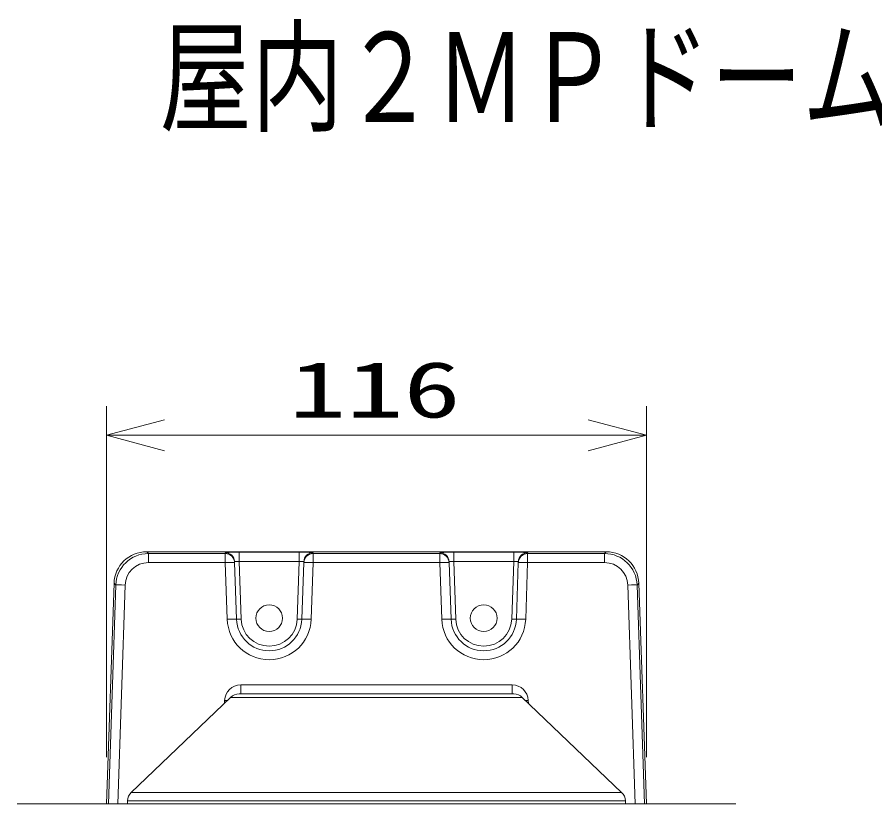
# Model space of a CAD drawing. Units: millimetres on the paper. Extents: x -62 to 65, y -59 to 59.
# Drawn here: x -41.61 to -4.83, y 25.56 to 59.31 of the extents above; entities that cross this region are included whole.
import ezdxf
from ezdxf.enums import TextEntityAlignment as Align

# ---------------------------------------------------------------- set-up
doc = ezdxf.new("R2010")
doc.units = ezdxf.units.MM
for name, color, linetype, lineweight in [('0-0_GAIKEI', 4, 'Continuous', 9), ('0-3_SUNPO', 7, 'Continuous', 9), ('0-4_0', 7, 'Continuous', 9)]:
    doc.layers.add(name, color=color, linetype=linetype, lineweight=lineweight)
doc.layers.add('0-1_MOJI1', color=7, linetype='Continuous')
doc.styles.add('ＭＳ ゴシック', font='')
doc.styles.get('ＭＳ ゴシック').set_extended_font_data('MS Gothic')

# ---------------------------------------------------------------- blocks, each defined once
blk = doc.blocks.new('_Open30')
at = {"layer": '0-4_0'}
blk.add_line((0, 0), (-1, 0), dxfattribs=at)
blk.add_lwpolyline([(-1, 0.2679), (0, 0), (-1, -0.2679)], dxfattribs=at)

msp = doc.modelspace()

# ---------------------------------------------------------------- linework, layer by layer
at = {"layer": '0-0_GAIKEI', "color": 7}
for p, q in [((-36.055, 36.37), (-16.347, 36.37)), ((-36.055, 36.37), (-16.347, 36.37)), ((-14.619, 25.562), (-14.949, 35.02)), ((-20.317, 30.274), (-32.086, 30.274)), ((-32.457, 30.125), (-36.715, 26.048)), ((-19.946, 30.125), (-15.687, 26.048)), ((-10.821, 25.562), (-41.581, 25.562)), ((-36.879, 25.683), (-36.883, 25.562)), ((-15.524, 25.683), (-15.52, 25.562))]:
    msp.add_line(p, q, dxfattribs=at)
at = {"layer": '0-0_GAIKEI'}
for p, q in [((-35.983, 35.91), (-35.983, 36.296)), ((-32.687, 36.331), (-32.685, 36.296)), ((-32.685, 35.91), (-32.685, 36.296)), ((-32.087, 35.956), (-32.087, 36.352)), ((-32.087, 36.352), (-29.516, 36.352)), ((-29.516, 35.956), (-29.516, 36.352)), ((-28.917, 35.91), (-28.917, 36.296)), ((-23.487, 36.331), (-23.485, 36.296)), ((-23.485, 35.91), (-23.485, 36.296)), ((-22.887, 35.956), (-22.887, 36.352)), ((-22.887, 36.352), (-20.316, 36.352)), ((-20.316, 35.956), (-20.316, 36.352)), ((-19.717, 35.91), (-19.717, 36.296)), ((-16.347, 36.37), (-16.419, 36.296)), ((-16.419, 35.91), (-16.419, 36.296)), ((-35.983, 35.91), (-32.685, 35.91)), ((-32.6, 33.475), (-32.685, 35.91)), ((-32.287, 35.946), (-32.286, 35.91)), ((-32.201, 33.475), (-32.286, 35.91)), ((-32.087, 35.956), (-32.001, 33.48)), ((-32.087, 35.956), (-29.516, 35.956)), ((-29.516, 35.956), (-29.602, 33.48)), ((-29.402, 33.475), (-29.317, 35.91)), ((-29.316, 35.946), (-29.317, 35.91)), ((-29.002, 33.475), (-28.917, 35.91)), ((-28.917, 35.91), (-23.485, 35.91)), ((-23.4, 33.475), (-23.485, 35.91)), ((-23.087, 35.946), (-23.086, 35.91)), ((-23.001, 33.475), (-23.086, 35.91)), ((-22.887, 35.956), (-22.801, 33.48)), ((-22.887, 35.956), (-20.316, 35.956)), ((-20.316, 35.956), (-20.402, 33.48)), ((-20.202, 33.475), (-20.117, 35.91)), ((-20.116, 35.946), (-20.117, 35.91)), ((-19.802, 33.475), (-19.717, 35.91)), ((-19.717, 35.91), (-16.419, 35.91)), ((-37.784, 25.562), (-37.454, 35.02)), ((-37.784, 25.562), (-37.454, 35.02)), ((-37.697, 25.562), (-37.381, 34.944)), ((-37.454, 35.02), (-37.381, 34.944)), ((-37.298, 25.562), (-36.981, 34.944)), ((-15.105, 25.562), (-15.422, 34.944)), ((-14.949, 35.02), (-15.022, 34.944)), ((-14.706, 25.562), (-15.022, 34.944)), ((-20.379, 30.66), (-20.379, 30.274)), ((-32.008, 30.274), (-32.005, 30.274)), ((-20.395, 30.274), (-20.397, 30.274)), ((-32.717, 29.876), (-32.712, 29.998)), ((-19.946, 30.125), (-32.457, 30.125)), ((-19.686, 29.876), (-19.691, 29.998)), ((-36.715, 26.048), (-15.687, 26.048)), ((-36.879, 25.683), (-15.524, 25.683))]:
    msp.add_line(p, q, dxfattribs=at)
for points in [[(-36.055, 36.37), (-35.983, 36.296), (-32.685, 36.296)], [(-28.916, 36.331), (-28.917, 36.296), (-23.485, 36.296)], [(-19.716, 36.331), (-19.717, 36.296), (-16.419, 36.296)], [(-20.379, 30.66), (-32.024, 30.66), (-32.024, 30.274)]]:
    msp.add_lwpolyline(points, dxfattribs=at)
for centre in [(-30.801, 33.524), (-21.601, 33.524)]:
    msp.add_circle(centre, 0.575, dxfattribs=at)
for centre, radius, start, end in [((-36.056, 34.971), 1.399, 90, 178.0119), ((-36.056, 34.971), 1.399, 90, 178.0063), ((-35.983, 34.897), 1.399, 90, 178.0732), ((-16.42, 34.897), 1.399, 1.9268, 90), ((-35.983, 34.912), 0.998, 90, 178.1356), ((-16.419, 34.912), 0.998, 1.8644, 90), ((-30.801, 33.538), 1.8, 182, 358), ((-30.801, 33.524), 1.4, 182, 358), ((-30.801, 33.522), 1.2, 182, 358), ((-21.601, 33.538), 1.8, 182, 358), ((-21.601, 33.524), 1.4, 182, 358), ((-21.601, 33.522), 1.2, 182, 358), ((-32.024, 29.971), 0.689, 90, 177.7543), ((-20.379, 29.971), 0.689, 2.2457, 90)]:
    msp.add_arc(centre, radius, start, end, dxfattribs=at)
at = {"layer": '0-0_GAIKEI', "color": 7}
for centre, radius, start, end in [((-16.347, 34.971), 1.399, 1.9881, 90), ((-16.347, 34.971), 1.399, 1.9937, 90), ((-32.086, 29.737), 0.537, 90, 133.7546), ((-20.317, 29.737), 0.537, 46.2454, 90), ((-36.348, 25.664), 0.531, 133.7546, 178), ((-16.055, 25.664), 0.531, 2, 46.2454), ((-41.581, 25.462), 0.1, 90, 106.4504), ((-10.821, 25.462), 0.1, 73.5496, 90)]:
    msp.add_arc(centre, radius, start, end, dxfattribs=at)
at = {"layer": '0-0_GAIKEI'}
for centre, major_axis, ratio, start_param, end_param in [((-32.086, 36.331), (0.6, 0), 0.034911, 1.572322, 3.142814), ((-32.687, 35.932), (0.4, 0.014), 0.99939, 6.283185, 7.819096), ((-32.685, 35.896), (0.4, 0.014), 0.99939, 6.283185, 7.819096), ((-29.517, 36.331), (0.6, 0), 0.034911, 6.281964, 7.852456), ((-28.917, 35.896), (-0.4, 0.014), 0.99939, 4.747274, 6.283185), ((-28.916, 35.932), (-0.4, 0.014), 0.99939, 4.747274, 6.283185), ((-22.886, 36.331), (0.6, 0), 0.034911, 1.572322, 3.142814), ((-23.487, 35.932), (0.4, 0.014), 0.99939, 6.283185, 7.819096), ((-23.485, 35.896), (0.4, 0.014), 0.99939, 6.283185, 7.819096), ((-20.317, 36.331), (0.6, 0), 0.034911, 6.281964, 7.852456), ((-19.717, 35.896), (-0.4, 0.014), 0.99939, 4.747274, 6.283185), ((-19.716, 35.932), (-0.4, 0.014), 0.99939, 4.747274, 6.283185), ((-32.685, 35.896), (0.4, 0.014), 0.034878, 6.283185, 7.852764), ((-32.086, 35.932), (0.201, -0.014), 0.120956, 1.583966, 3.154458), ((-29.517, 35.932), (0.201, 0.014), 0.120956, 6.27032, 7.840813), ((-28.917, 35.896), (-0.4, 0.014), 0.034878, 4.713607, 6.283185), ((-23.485, 35.896), (0.4, 0.014), 0.034878, 6.283185, 7.852764), ((-22.886, 35.932), (0.201, -0.014), 0.120956, 1.583966, 3.154458), ((-20.317, 35.932), (0.201, 0.014), 0.120956, 6.27032, 7.840813), ((-19.717, 35.896), (-0.4, 0.014), 0.034878, 4.713607, 6.283185), ((-36.981, 34.93), (0.4, -0.013), 0.03488, 1.571973, 3.106686), ((-15.422, 34.93), (-0.4, -0.013), 0.03488, 3.176499, 4.711213), ((-32.6, 33.461), (0.4, 0.014), 0.034878, 6.283185, 7.852764), ((-32.001, 33.482), (0.2, 0.007), 0.008721, 3.141593, 4.712084), ((-29.602, 33.482), (-0.2, 0.007), 0.008721, 1.571101, 3.141593), ((-29.002, 33.461), (-0.4, 0.014), 0.034878, 4.713607, 6.283185), ((-23.4, 33.461), (0.4, 0.014), 0.034878, 6.283185, 7.852764), ((-22.801, 33.482), (0.2, 0.007), 0.008721, 3.141593, 4.712084), ((-20.402, 33.482), (-0.2, 0.007), 0.008721, 1.571101, 3.141593), ((-19.802, 33.461), (-0.4, 0.014), 0.034878, 4.713607, 6.283185), ((-32.712, 30.012), (-0.4, 0.016), 0.034873, 1.572164, 1.87341), ((-19.691, 30.012), (0.4, 0.016), 0.034873, 4.409775, 4.711021)]:
    msp.add_ellipse(centre, major_axis=major_axis, ratio=ratio, start_param=start_param, end_param=end_param, dxfattribs=at)
at = {"layer": '0-3_SUNPO'}
for p, q in [((-37.784, 27.562), (-37.784, 42.62)), ((-14.619, 27.562), (-14.619, 42.62)), ((-35.284, 41.37), (-17.119, 41.37))]:
    msp.add_line(p, q, dxfattribs=at)

# ---------------------------------------------------------------- block references
at = {"layer": '0-3_SUNPO', "xscale": 2.5, "yscale": 2.5, "rotation": 180}
msp.add_blockref('_Open30', (-37.784, 41.37), dxfattribs=at)
at = {"layer": '0-3_SUNPO', "xscale": 2.5, "yscale": 2.5}
msp.add_blockref('_Open30', (-14.619, 41.37), dxfattribs=at)

# ---------------------------------------------------------------- texts
at = {"layer": '0-1_MOJI1', "style": 'ＭＳ ゴシック', "width": 0.75}
msp.add_text('屋内２ＭＰドームカメラ：ＩＲＬＥＤ（壁取付金具付）', height=3.849, dxfattribs=at).set_placement((-35.5, 53.66), align=Align.BOTTOM_LEFT)
at = {"layer": '0-3_SUNPO', "style": 'ＭＳ ゴシック', "width": 1.5}
msp.add_text('116', height=2.405, dxfattribs=at).set_placement((-29.951, 41.408), align=Align.BOTTOM_LEFT)

doc.saveas('drawing.dxf')
